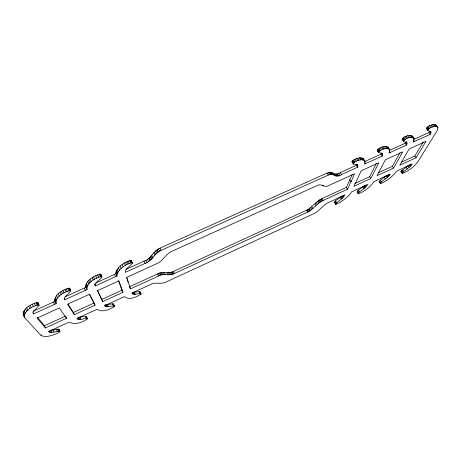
<?xml version="1.0" encoding="UTF-8"?>
<svg xmlns="http://www.w3.org/2000/svg" width="461" height="461" viewBox="0 0 461 461"><rect width="100%" height="100%" fill="white"/><g stroke="black" fill="none" stroke-linecap="round" stroke-linejoin="round"><path stroke-width="0.69" d="M357.16 164.306L357.915 166L357.534 167.291L341.497 174.546C336.421 178.995 333.113 172.195 328.307 175.082L161.114 250.386C154.406 253.049 152.147 261.197 145.059 263.415L125.242 272.399C125.023 268.043 130.613 266.539 132.393 263.162L130.976 260.402C124.747 261.842 117.607 266.262 115.872 272.728L117.106 275.978L95.3 285.947C94.626 281.867 100.227 280.109 101.898 277.067L100.826 274.249C94.609 275.096 82.369 281.769 86.979 289.606L64.719 299.783L64.212 298.619M426.569 128.821L426.373 128.446C428.165 125.525 432.493 124.061 435.783 124.822L437.95 127.899L437.137 130.676L417.822 161.828C413.759 166.865 408.337 171.388 402.188 173.428L400.995 171.434L407.945 165.706L409.097 167.429L402.764 172.391L402.188 173.428M140.997 294.106L140.069 293.634L134.341 294.302L133.367 292.245L139.821 291.669L140.997 294.106C136.767 297.034 128.867 300.635 124.516 296.607L104.624 305.689C107.2 308.415 111.424 305.096 114.472 306.139L114.484 306.375C109.966 309.487 102.037 312.938 97.138 309.227L76.843 318.493C79.857 320.994 84.075 317.79 87.423 318.655C83.17 322.343 74.555 325.38 69.219 322.101L48.514 331.551C50.105 334.271 65.001 328.641 57.671 333.245C52.519 335.17 45.996 338.207 40.775 335.256L24.721 317.715C19.287 309.971 31.596 303.246 37.917 302.508L39.047 305.378L33.382 311.567L33.031 312.564L33.469 313.924L56.207 303.528C51.136 295.703 63.393 289.041 69.715 288.223L70.815 291.07L65.41 296.596L64.413 298.676L64.719 299.783M357.782 165.286L357.287 164.819L353.316 163.983L351.997 161.557C354.463 158.63 359.148 157.097 362.83 158.232L364.979 161.598L364.374 164.099L382.232 156.112L382.716 154.787L382.031 153.081M56.207 303.528C54.894 296.567 64.943 291.427 70.758 290.591M382.665 154.043L382.238 153.553L378.544 152.464C380.481 149.249 385.903 147.491 389.309 149.151L389.758 150.407L388.957 152.977L406.469 145.146L406.988 142.824L403.594 141.648L402.055 139.372C404.666 133.972 417.551 133.823 413.073 142.069L430.251 134.387L430.92 132.993L430.73 131.662L427.877 130.705L426.373 128.446M358.428 193.764C358.376 191.505 363.418 189.834 364.882 187.846L363.752 186.065C362.34 188.503 354.29 190.399 358.428 193.764C364.559 191.453 370.333 187.178 373.94 181.634L390.277 174.028C389.845 176.891 376.989 183.72 381.599 183.253C387.263 180.487 392.737 176.655 396.27 171.342L412.336 163.857L409.097 167.429M116.933 274.998C118.708 268.538 125.847 264.153 132.077 262.684L132.365 262.851M38.931 304.917C33.048 305.724 24.491 310.282 24.22 316.909M378.544 152.464L377.265 150.517C379.536 146.782 387.782 144.109 389.643 149.698M86.979 289.606C86.478 282.57 95.934 277.464 101.893 276.571M357.534 167.291L356.29 165.349L356.67 164.047M437.754 127.299L437.091 126.694C433.801 125.951 429.491 127.426 427.681 130.336L427.877 130.705M413.765 138.121C410.538 136.145 405.3 138.3 403.346 141.291L403.594 141.648M364.403 161.673L380.982 154.199L381.454 152.868M380.423 183.501L379.19 181.611L380.377 180.234L386.041 175.797L387.182 177.554M58.633 329.99C59.06 327.65 52.652 330.658 50.998 330.203L51.903 332.364M129.512 286.765L157.553 273.932C162.497 270.78 168.386 274.278 173.365 271.517L306.484 210.279C312.523 207.531 315.871 201.082 322.066 198.541L346.424 187.356L352.273 174.31M347.577 189.2L354.578 173.785L329.114 185.339C324.913 188.664 321.167 182.769 317.012 185.622L171.844 251.314C165.43 253.907 162.992 261.514 156.354 263.853L126.81 277.303L130.509 288.874L158.572 276.012C163.505 272.854 169.4 276.3 174.379 273.54L307.591 212.141C313.63 209.386 317.007 202.961 323.201 200.414L347.577 189.2L346.424 187.356M389.591 150.298L405.202 143.262L405.68 142.207L406.959 144.097M413.65 139.435L428.966 132.532L429.629 131.137L430.92 132.993M131.085 261.324L131.264 260.569M86.461 316.932L86.495 316.557L85.371 316.402L78.987 317.306L79.914 319.433M354.745 183.547L369.641 176.719L376.343 163.407M370.805 178.534L378.85 162.762L361.245 170.76L353.956 186.273L370.805 178.534L369.641 176.719M378.446 172.679L392.449 166.265L400.039 152.568M393.625 168.052L402.666 151.934L385.384 159.788L377.069 175.658L393.625 168.052L392.449 166.265M364.092 160.192C360.404 159.08 355.736 160.624 353.264 163.546L353.316 163.983M401.197 162.255L414.854 155.997L423.313 141.93M416.041 157.76L426.045 141.308L409.086 149.018L399.779 165.228L416.041 157.76L414.854 155.997M335.654 204.125C332.104 200.598 339.601 198.968 341.077 196.519L342.195 198.322C323.922 212.509 350.325 197.585 351.207 192.11L367.832 184.371L364.882 187.846M342.195 198.322L344.984 194.899L329.356 202.12C323.132 204.586 319.721 210.965 313.711 213.72L166.018 282.04C160.958 284.829 154.919 281.423 149.94 284.817L131.869 293.133L132.428 293.888L134.341 294.302M113.308 304.635L113.521 304.076L112.49 303.885L105.604 304.635M126.089 269.282L143.976 261.197C151.075 258.99 153.282 250.807 159.996 248.151L327.062 173.065C331.885 170.178 335.17 177.036 340.27 172.581L356.29 165.349M33.123 311.261L53.591 302.007L55.199 301.189L54.784 300.284M64.995 296.872L85.948 287.307M95.565 283.066L116.045 273.719L115.872 272.728M37.399 317.347L44.504 325.72L65.577 316.062M68.107 304.277L73.403 312.477L94.061 303.01L95.035 305.165L74.354 314.661L67.588 304.22L89.659 294.187M97.363 290.228L101.731 299.494L121.986 290.211L118.569 280.726M66.522 318.257L59.319 307.977L37.036 318.102L45.432 327.944L66.522 318.257L66.05 317.156M102.711 301.638L122.983 292.332L118.88 280.91L97.507 290.62L102.711 301.638L101.731 299.494M351.651 181.375L350.994 181.674L349.813 179.796M403.41 139.977L402.055 139.372M334.559 202.333L335.913 204.188M352.054 162.001L352.532 162.266M362.83 158.232L364.784 160.912M377.265 150.517L378.838 152.804M379.19 181.611L380.74 183.507M435.783 124.822L437.95 127.899M434.746 124.545L436.06 126.429M433.899 124.533L435.219 126.418M432.481 124.735L433.801 126.619M430.995 125.167L432.309 127.057M429.543 125.767L430.862 127.662M428.257 126.475L429.571 128.371M427.543 126.971L428.857 128.867M430.361 131.276L431.012 132.203M427.243 127.219L428.557 129.109M426.765 127.68L428.079 129.576M426.471 128.095L427.779 129.99M428.966 132.532L430.251 134.387M412.001 135.805L414.03 138.692M411.362 135.534L412.664 137.441M410.578 135.407L411.88 137.315M413.333 140.19L414.283 141.596M409.201 135.459L410.503 137.378M407.68 135.77L408.982 137.689M406.147 136.283L407.449 138.202M405.167 136.71L406.469 138.634M403.871 137.424L405.173 139.349M406.072 141.55L406.717 142.501M406.141 141.832L407.103 143.25M403.156 137.92L404.458 139.844M402.609 138.398L403.905 140.323M402.24 138.836L403.536 140.761M405.202 143.262L406.469 145.146M410.567 164.07L411.345 165.228M409.166 164.589L410.325 166.317M406.089 167.193L407.242 168.916M388.807 148.966L389.758 150.407M387.159 146.684L388.444 148.621M402.551 169.879L403.692 171.601M389.251 151.07L390.196 152.499M385.943 146.477L387.228 148.419M401.623 170.674L402.764 172.391M401.398 170.898L402.534 172.616M402.488 173.445L400.961 171.555M400.995 171.434L402.13 173.152M384.48 146.563L385.765 148.511M382.895 146.898L384.186 148.845M381.835 147.232L383.12 149.185M380.319 147.866L381.604 149.819M379.005 148.592L380.29 150.545M381.771 153.346L382.716 154.787M378.297 149.087L379.582 151.041M380.982 154.199L382.232 156.112M377.755 149.56L379.04 151.519M377.559 149.785L378.838 151.738M377.305 150.188L378.59 152.142M388.588 174.195L389.355 175.37M388.289 174.552L389.055 175.722M386.86 175.059L388.001 176.811M384.215 177.278L385.356 179.029M380.377 180.234L381.506 181.986M379.587 180.966L380.717 182.712M379.288 181.34L380.417 183.086M364.034 160.134L364.979 161.598M365.026 162.641L365.648 163.603M361.729 157.846L362.997 159.817M360.323 157.777L361.597 159.754M359.275 157.887L360.548 159.863M363.343 158.676L363.723 159.65M357.621 158.244L358.894 160.226M356.526 158.596L357.799 160.584M354.976 159.241L356.244 161.229M356.981 164.537L357.915 166M353.65 159.973L354.918 161.961M352.942 160.468L354.215 162.456M352.417 160.941L353.685 162.929M352.227 161.166L353.489 163.148M351.997 161.557L353.794 164.249M365.942 184.849L366.697 186.037M364.553 185.334L365.682 187.114M362.882 186.809L364.006 188.584M358.502 190.209L359.62 191.978M357.615 190.987L358.733 192.761M357.402 191.211L358.52 192.98M357.056 191.724L358.283 193.747M340.27 172.581L341.497 174.546M338.587 173.29L339.815 175.255M337.17 173.774L338.397 175.745M336.553 173.941L337.786 175.912M23.24 314.517L23.747 315.33M335.504 174.125L336.732 176.096M334.657 174.137L335.89 176.114M333.695 173.901L334.928 175.889M333.205 173.63L334.438 175.618M331.96 172.645L333.205 174.638M331.494 172.379L332.733 174.385M330.595 172.178L331.839 174.183M329.817 172.207L331.061 174.218M329.367 172.287L330.612 174.298M343.197 195.331L343.946 196.536M328.318 172.581L329.563 174.592M341.855 195.792L342.972 197.596M327.062 173.065L328.307 175.082M340.224 197.25L341.336 199.054M388.029 147.22L388.49 148.488M335.573 200.915L336.674 202.713M334.83 201.63L335.931 203.428M334.513 202.137L335.608 203.935M322.729 185.08L323.328 186.065M322.066 198.541L323.201 200.414M321.017 199.083L322.147 200.956M320.038 199.636L321.173 201.509M319.139 200.189L320.268 202.062M318.303 200.748L319.433 202.621M317.525 201.307L318.655 203.18M316.142 202.431L317.266 204.304M314.949 203.52L316.073 205.387M311.774 206.672L312.886 208.533M310.656 207.652L311.763 209.513M309.429 208.585L310.535 210.441M308.761 209.029L309.867 210.884M308.046 209.461L309.152 211.317M307.291 209.876L308.397 211.737M306.484 210.279L307.591 212.141M89.659 294.481L94.061 303.01M89.411 294.302L95.035 305.165M173.365 271.517L174.379 273.54M172.489 271.886L173.497 273.909M159.996 248.151L161.114 250.386M171.676 272.192L172.685 274.214M170.922 272.428L171.936 274.451M158.549 248.882L159.667 251.118M169.59 272.716L170.599 274.744M157.299 249.632L158.411 251.873M168.438 272.803L169.452 274.837M156.74 250.018L157.852 252.259M166.928 272.67L167.942 274.716M155.743 250.801L156.855 253.043M154.51 252.011L155.616 254.247M164.404 272.318L165.418 274.376M153.807 252.83L154.913 255.066M163.148 272.342L164.168 274.404M161.627 272.578L162.652 274.641M160.751 272.791L161.771 274.86M151.848 255.365L152.943 257.59M159.783 273.091L160.803 275.159M151.104 256.23L152.199 258.454M158.717 273.465L159.742 275.54M150.251 257.105L151.346 259.324M157.553 273.932L158.572 276.012M149.243 257.993L150.332 260.211M148.667 258.437L149.756 260.655M147.359 259.341L148.442 261.56M145.803 260.263L146.886 262.482M143.976 261.197L145.059 263.415M131.299 260.886L132.393 263.162M130.976 260.402L132.077 262.684M130.44 260.384L131.535 262.672M129.674 260.534L130.768 262.822M128.152 261.07L129.253 263.358M126.948 261.623L128.043 263.911M140.04 291.83L141.008 293.859M139.821 291.669L140.789 293.703M125.634 262.321L126.729 264.614M140.265 293.421L140.749 294.429M139.095 291.6L140.069 293.634M124.251 263.145L125.34 265.438M122.148 264.574L123.237 266.867M134.243 292.205L135.217 294.256M120.142 266.176L121.226 268.469M132.497 292.66L133.229 294.204M129.76 287.289L130.509 288.874M118.391 267.864L119.468 270.152M117.025 269.564L118.097 271.846M116.385 270.665L117.451 272.941M115.993 271.725L117.059 274.001M116.045 273.719L117.106 275.978M121.986 290.211L122.983 292.332M114.484 274.514L115.544 276.773M412.468 136.22L412.739 136.802M101.898 277.067L100.826 274.249M100.498 274.088L101.564 276.416M99.922 274.088L100.988 276.416M113.521 304.076L114.472 306.139M113.533 304.312L114.484 306.375M113.06 303.891L114.011 305.954M113.544 305.153L114.253 306.698M99.115 274.255L100.187 276.583M112.49 303.885L113.441 305.948M97.548 274.808L98.619 277.142M95.658 275.707L96.729 278.046M107.367 304.594L108.318 306.68M106.433 304.658L107.39 306.744M93.595 276.911L94.655 279.245M105.846 305.159L106.56 306.726M105.143 305.044L105.857 306.617M104.826 305.349L105.304 306.398M92.188 277.845L93.249 280.184M94.614 284.247L95.133 285.394M94.782 284.8L95.3 285.947M90.16 279.395L91.215 281.729M88.921 280.49L89.976 282.824M87.832 281.608L88.881 283.941M86.547 283.279L87.596 285.607M86.236 283.826L87.279 286.148M85.792 284.881L86.835 287.197M85.631 285.883L86.668 288.194M85.654 286.362L86.691 288.667M84.363 288.113L85.394 290.413M86.495 316.557L87.463 318.879M86.213 316.425L87.388 319.029M85.371 316.402L86.299 318.499M70.556 290.476L69.715 288.223M69.346 288.079L70.389 290.447M68.729 288.096L69.772 290.465M67.888 288.275L68.931 290.649M79.972 317.226L80.906 319.346M66.269 288.851L67.312 291.225M77.926 317.808L78.629 319.404M65.013 289.427L66.05 291.807M77.177 318.09L77.644 319.156M73.403 312.477L74.354 314.661M62.961 290.545L63.998 292.925M61.555 291.438L62.592 293.818M60.172 292.418L61.204 294.798M58.23 294.003L59.262 296.383M56.599 295.657L57.625 298.031M55.406 297.299L56.426 299.667M55.13 297.835L56.144 300.197M54.773 298.861L55.787 301.223M54.703 299.829L55.718 302.18M53.591 302.007L54.594 304.352M58.945 329.281L59.849 331.407M59.014 329.5L59.918 331.626M58.95 329.644L59.855 331.77M58.38 329.137L59.285 331.269M57.729 329.16L58.633 331.298M56.421 329.338L57.325 331.482M53.153 329.932L54.064 332.087M49.84 330.75L50.52 332.375M39.047 305.378L37.917 302.508M37.508 302.381L38.522 304.796M48.987 331.079L49.442 332.168M36.851 302.41L37.86 304.825M35.964 302.606L36.978 305.026M44.504 325.72L45.432 327.944M34.293 303.205L35.307 305.626M32.333 304.139L33.342 306.565M30.23 305.361L31.239 307.787M32.979 312.737L33.469 313.924M41.023 334.698L41.473 335.787M28.83 306.3L29.838 308.726M26.853 307.844L27.85 310.265M25.678 308.922L26.675 311.342M24.254 310.558L25.246 312.973M23.58 311.624L24.571 314.039M23.171 312.656L24.156 315.059M23.05 313.618L24.721 317.715M436.446 125.432L436.648 126.032M126.596 277.689L128.054 282.224"/></g></svg>
